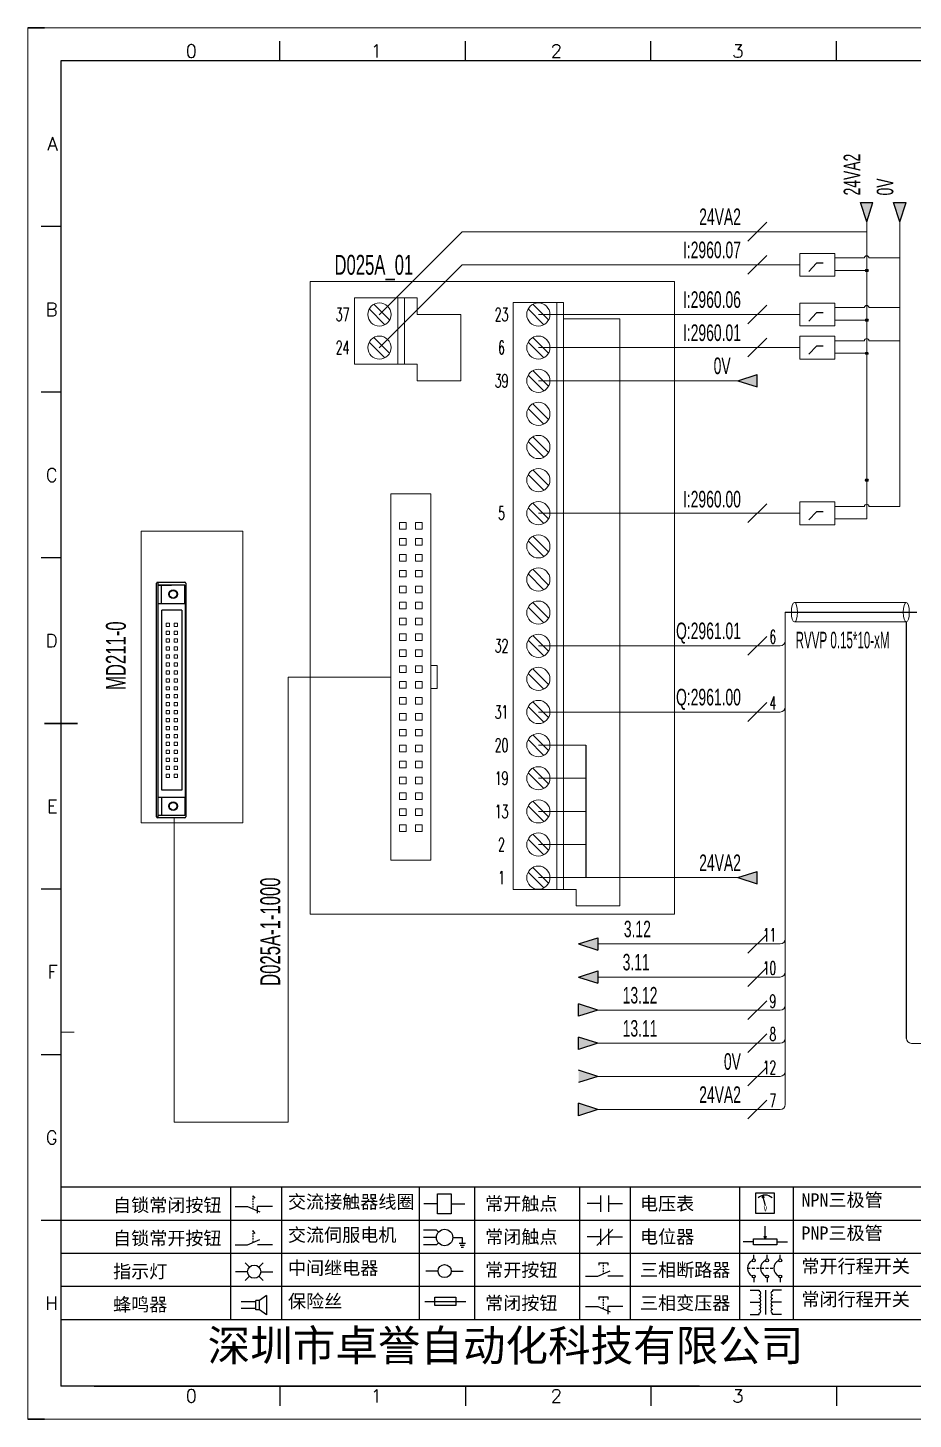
# Model space of a CAD drawing. Header units: millimetres. Extents: x -300 to 5587, y 233 to 3316.
# Drawn here: x 1953.4 to 2087, y 1904.7 to 2114.7 of the extents above; entities that cross this region are included whole.
import ezdxf
from ezdxf.enums import TextEntityAlignment as Align

# ---------------------------------------------------------------- set-up
doc = ezdxf.new("R2010")
doc.units = ezdxf.units.MM
doc.linetypes.add('ACAD_ISO02W100', pattern=[15, 12, -3])
for name, color, linetype in [('AE_BOR', 1, 'Continuous'), ('SYMS', 7, 'Continuous'), ('Z_OM_GAIKEI', 7, 'Continuous')]:
    doc.layers.add(name, color=color, linetype=linetype)
doc.layers.add('Dimension', color=3, linetype='Continuous', lineweight=13)
doc.styles.get("Standard").update_dxf_attribs({"font": ''})
doc.styles.add('WD', font='romans.shx', dxfattribs={"width": 0.8, "bigfont": 'gbcbig.shx'})
doc.styles.add('样式 8', font='arial.ttf', dxfattribs={"width": 0.6, "height": 2.5})
doc.styles.add('汉字', font='')
doc.styles.get('Standard').set_extended_font_data('SimSun')
doc.styles.get('汉字').set_extended_font_data('新宋体')

# ---------------------------------------------------------------- blocks, each defined once
blk = doc.blocks.new('*U4')
at = {"linetype": 'ByBlock'}
for p, q in [((-1909.23, -780.45), (-1909.23, -780.67)), ((-1909.23, -780.45), (-1908.92, -780.84)), ((-1909.23, -780.84), (-1909.23, -781.05)), ((-1911.92, -782.07), (-1910.06, -782.07)), ((-1910.06, -782.07), (-1908.18, -782.88)), ((-1909.23, -781.23), (-1909.23, -781.44)), ((-1909.23, -781.61), (-1909.23, -781.83)), ((-1909.23, -782), (-1909.23, -782.21)), ((-1909.23, -782.38), (-1909.23, -782.43)), ((-1908.52, -783.07), (-1908.52, -782.07)), ((-1906.25, -782.07), (-1908.52, -782.07))]:
    blk.add_line(p, q, dxfattribs=at)
blk = doc.blocks.new('*U6')
at = {"linetype": 'ByBlock'}
for p, q in [((-1908.88, -791.17), (-1909.23, -790.71)), ((-1909.23, -790.71), (-1909.23, -790.92)), ((-1909.23, -791.09), (-1909.23, -791.31)), ((-1909.23, -791.48), (-1909.23, -791.69)), ((-1911.92, -792.89), (-1910.06, -792.89)), ((-1910.06, -792.89), (-1908.18, -792.08)), ((-1909.23, -791.86), (-1909.23, -792.08)), ((-1909.23, -792.25), (-1909.23, -792.47)), ((-1906.25, -792.89), (-1908.52, -792.89))]:
    blk.add_line(p, q, dxfattribs=at)
blk = doc.blocks.new('蜂鸣器')
at = {"linetype": 'ByBlock'}
for p, q in [((-1907.17, -795.53), (-1908.25, -796.26)), ((-1907.17, -795.53), (-1907.17, -798.41)), ((-1908.8, -796.48), (-1911.01, -796.48)), ((-1908.8, -797.46), (-1911.01, -797.46)), ((-1908.25, -796.26), (-1908.8, -796.26)), ((-1908.8, -797.68), (-1908.8, -796.26)), ((-1908.25, -797.68), (-1908.8, -797.68)), ((-1908.25, -797.68), (-1908.25, -796.26)), ((-1907.17, -798.41), (-1908.25, -797.68))]:
    blk.add_line(p, q, dxfattribs=at)
blk = doc.blocks.new('指示灯')
at = {"linetype": 'ByBlock'}
for p, q in [((-1854.25, -776.92), (-1856.06, -776.92)), ((-1854.62, -775.59), (-1853.97, -776.23)), ((-1851.9, -775.59), (-1852.54, -776.23)), ((-1852.26, -776.92), (-1850.45, -776.92)), ((-1854.62, -778.25), (-1853.97, -777.61)), ((-1851.9, -778.25), (-1852.54, -777.61))]:
    blk.add_line(p, q, dxfattribs=at)
blk.add_circle((-1853.26, -776.92), 0.992, dxfattribs=at)
blk = doc.blocks.new('交流接触器线圈')
at = {"linetype": 'ByBlock'}
for p, q in [((-1880.82, -781.77), (-1882.87, -781.77)), ((-1878.72, -781.77), (-1876.67, -781.77))]:
    blk.add_line(p, q, dxfattribs=at)
blk.add_lwpolyline([(-1880.82, -780.28), (-1878.72, -780.28), (-1878.72, -783.26), (-1880.82, -783.26)], close=True, dxfattribs=at)
blk = doc.blocks.new('交流伺服电机')
at = {"linetype": 'ByBlock'}
for p, q in [((-1880.97, -785.75), (-1882.94, -785.75)), ((-1880.97, -786.85), (-1882.94, -786.85)), ((-1880.97, -785.75), (-1880.65, -786.03)), ((-1878.49, -786.85), (-1877.07, -786.85)), ((-1877.07, -786.85), (-1877.07, -787.72)), ((-1880.97, -787.94), (-1882.94, -787.94)), ((-1880.97, -787.94), (-1880.65, -787.67)), ((-1877.54, -787.72), (-1876.59, -787.72)), ((-1877.38, -788.01), (-1876.75, -788.01)), ((-1877.23, -788.29), (-1876.9, -788.29))]:
    blk.add_line(p, q, dxfattribs=at)
blk.add_circle((-1879.73, -786.85), 1.24, dxfattribs=at)
blk = doc.blocks.new('中间继电器')
at = {"linetype": 'ByBlock'}
for p, q in [((-1880.72, -791.92), (-1882.54, -791.92)), ((-1878.74, -791.92), (-1876.92, -791.92))]:
    blk.add_line(p, q, dxfattribs=at)
blk.add_circle((-1879.73, -791.92), 0.992, dxfattribs=at)
blk = doc.blocks.new('保险丝')
at = {"linetype": 'ByBlock'}
blk.add_line((-1882.72, -796.49), (-1876.55, -796.49), dxfattribs=at)
blk.add_lwpolyline([(-1881.2, -795.86), (-1878.06, -795.86), (-1878.06, -797.12), (-1881.2, -797.12)], close=True, dxfattribs=at)
blk = doc.blocks.new('常开按钮')
at = {"linetype": 'ByBlock'}
for p, q in [((-1910.06, -787.73), (-1908.18, -786.93)), ((-1909.9, -785.68), (-1908.56, -785.68)), ((-1909.9, -785.68), (-1909.9, -786.07)), ((-1909.23, -785.68), (-1909.23, -785.89)), ((-1909.23, -786.06), (-1909.23, -786.28)), ((-1909.23, -786.45), (-1909.23, -786.67)), ((-1909.23, -786.84), (-1909.23, -787.05)), ((-1909.23, -787.22), (-1909.23, -787.38)), ((-1908.56, -785.68), (-1908.56, -786.07)), ((-1911.92, -787.73), (-1910.06, -787.73)), ((-1906.25, -787.73), (-1908.52, -787.73))]:
    blk.add_line(p, q, dxfattribs=at)
blk = doc.blocks.new('常开触点')
at = {"linetype": 'ByBlock'}
for p, q in [((-1853.82, -782.99), (-1853.82, -780.56)), ((-1852.6, -782.99), (-1852.6, -780.56)), ((-1853.82, -781.77), (-1855.88, -781.77)), ((-1852.6, -781.77), (-1850.55, -781.77))]:
    blk.add_line(p, q, dxfattribs=at)
blk = doc.blocks.new('常闭触点')
at = {"linetype": 'ByBlock'}
for p, q in [((-1853.82, -786.77), (-1855.88, -786.77)), ((-1852.01, -785.66), (-1854.43, -788.1)), ((-1853.82, -787.99), (-1853.82, -785.56)), ((-1852.6, -787.99), (-1852.6, -785.56)), ((-1852.6, -786.77), (-1850.55, -786.77))]:
    blk.add_line(p, q, dxfattribs=at)
blk = doc.blocks.new('常闭按钮')
at = {"linetype": 'ByBlock'}
for p, q in [((-1854.11, -790.83), (-1852.77, -790.83)), ((-1854.11, -790.83), (-1854.11, -791.22)), ((-1853.44, -790.83), (-1853.44, -791.04)), ((-1853.44, -791.21), (-1853.44, -791.43)), ((-1853.44, -791.6), (-1853.44, -791.82)), ((-1852.77, -790.83), (-1852.77, -791.22)), ((-1856.13, -792.28), (-1854.28, -792.28)), ((-1854.28, -792.28), (-1852.4, -793.09)), ((-1853.44, -791.99), (-1853.44, -792.2)), ((-1853.44, -792.37), (-1853.44, -792.53)), ((-1850.47, -792.28), (-1852.73, -792.28)), ((-1852.73, -792.28), (-1852.73, -793.43))]:
    blk.add_line(p, q, dxfattribs=at)
blk = doc.blocks.new('电压表')
at = {"linetype": 'ByBlock'}
for p, q in [((-1814.84, -780.75), (-1814.91, -781.13)), ((-1814.6, -781.05), (-1814.91, -781.13)), ((-1814.84, -780.75), (-1814.46, -782.26)), ((-1814.84, -780.75), (-1814.6, -781.05))]:
    blk.add_line(p, q, dxfattribs=at)
blk.add_lwpolyline([(-1815.84, -780.34), (-1813.07, -780.34), (-1813.07, -783.49), (-1815.84, -783.49)], close=True, dxfattribs=at)
blk.add_arc((-1814.46, -782.26), 1.56, 46.8313, 133.1687, dxfattribs=at)
at = {"linetype": 'ByBlock', "insert": (-1814.7, -782.39), "char_height": 0.75, "width": 0.6768, "attachment_point": 1}
blk.add_mtext('V', dxfattribs=at)
blk = doc.blocks.new('电位器')
at = {"linetype": 'ByBlock'}
for p, q in [((-1814.45, -787.3), (-1814.45, -785.39)), ((-1814.45, -787.3), (-1814.62, -786.96)), ((-1814.62, -786.96), (-1814.27, -786.96)), ((-1814.45, -787.3), (-1814.27, -786.96)), ((-1816.21, -787.75), (-1817.79, -787.75)), ((-1812.68, -787.75), (-1811.1, -787.75))]:
    blk.add_line(p, q, dxfattribs=at)
blk.add_lwpolyline([(-1816.21, -787.3), (-1812.68, -787.3), (-1812.68, -788.2), (-1816.21, -788.2)], close=True, dxfattribs=at)
blk = doc.blocks.new('三相断路器')
at = {"linetype": 'ByBlock'}
for p, q in [((-1816.17, -790.33), (-1816.17, -789.7)), ((-1814.17, -790.33), (-1814.17, -789.7)), ((-1812.18, -790.33), (-1812.18, -789.7)), ((-1817.14, -791.74), (-1816.72, -791.74)), ((-1816.45, -791.74), (-1816.03, -791.74)), ((-1816.17, -793.19), (-1816.17, -793.83)), ((-1815.76, -791.74), (-1815.34, -791.74)), ((-1815.07, -791.74), (-1814.65, -791.74)), ((-1814.38, -791.74), (-1813.96, -791.74)), ((-1814.17, -793.19), (-1814.17, -793.83)), ((-1813.69, -791.74), (-1813.27, -791.74)), ((-1812.18, -793.19), (-1812.18, -793.83))]:
    blk.add_line(p, q, dxfattribs=at)
for centre in [(-1816.17, -790.55), (-1814.17, -790.55), (-1812.18, -790.55), (-1816.17, -792.98), (-1814.17, -792.98), (-1812.18, -792.98)]:
    blk.add_circle(centre, 0.219, dxfattribs=at)
for centre in [(-1815.81, -791.74), (-1813.82, -791.74), (-1811.83, -791.74)]:
    blk.add_arc(centre, 1.32, 115.5791, 244.4209, dxfattribs=at)
blk = doc.blocks.new('三相变压器')
at = {"linetype": 'ByBlock'}
for p, q in [((-1816.69, -795.03), (-1815.37, -795.03)), ((-1815.37, -795.03), (-1815.37, -795.24)), ((-1814.34, -798.7), (-1814.34, -795.04)), ((-1812, -795.03), (-1813.32, -795.03)), ((-1813.32, -795.03), (-1813.32, -795.24)), ((-1816.69, -796.87), (-1815.37, -796.87)), ((-1812, -796.87), (-1813.32, -796.87)), ((-1816.69, -798.71), (-1815.37, -798.71)), ((-1815.37, -798.71), (-1815.37, -798.5)), ((-1813.32, -798.71), (-1813.32, -798.5)), ((-1812, -798.71), (-1813.32, -798.71))]:
    blk.add_line(p, q, dxfattribs=at)
for centre, start, end in [((-1815.37, -795.51), 270, 90), ((-1815.37, -796.06), 270, 90), ((-1813.32, -795.51), 90, 270), ((-1813.32, -796.06), 90, 270), ((-1815.37, -796.6), 270, 90), ((-1815.37, -797.14), 270, 90), ((-1815.37, -797.68), 270, 90), ((-1815.37, -798.23), 270, 90), ((-1813.32, -796.6), 90, 270), ((-1813.32, -797.14), 90, 270), ((-1813.32, -797.68), 90, 270), ((-1813.32, -798.23), 90, 270)]:
    blk.add_arc(centre, 0.271, start, end, dxfattribs=at)
blk = doc.blocks.new('电控横A4')
for p, q in [((292, -5), (5, -5)), ((5, -5), (5, -205)), ((10.03, -205), (289.53, -205)), ((130.8, -205), (190.75, -205))]:
    blk.add_line(p, q)
at = {"lineweight": 9, "ltscale": 0.1}
for p, q in [((5, -151.57), (7, -151.57)), ((101.34, -205), (130.8, -205)), ((129.44, -205), (129.44, -205)), ((129.44, -205), (129.44, -205)), ((129.44, -205), (129.44, -205)), ((129.44, -205), (129.44, -205))]:
    blk.add_line(p, q, dxfattribs=at)
at = {"linetype": 'ByBlock'}
for p, q in [((292, -175), (5, -175)), ((292, -180), (5, -180)), ((292, -185), (5, -185)), ((292, -190), (5, -190)), ((292, -195), (5, -195))]:
    blk.add_line(p, q, dxfattribs=at)
at = {"color": 0, "lineweight": -2}
for p, q in [((30.58, -175), (30.58, -195)), ((38.26, -175), (38.26, -195)), ((59.05, -175), (59.05, -195)), ((67.4, -175), (67.4, -195)), ((83.26, -175), (83.26, -195)), ((90.91, -175), (90.91, -195)), ((107.4, -175), (107.4, -195)), ((115.5, -175), (115.5, -195))]:
    blk.add_line(p, q, dxfattribs=at)
at = {"color": 0, "ltscale": 2}
blk.add_line((101.34, -205), (5, -205), dxfattribs=at)
at = {"layer": 'AE_BOR', "lineweight": 30}
for p, q in [((2.53, 0), (0, 0)), ((0, -210), (2.53, -210))]:
    blk.add_line(p, q, dxfattribs=at)
at = {"layer": 'AE_BOR', "color": 1, "lineweight": 15}
for p, q in [((0, 0), (297, 0)), ((0, -210), (0, 0)), ((297, -210), (0, -210))]:
    blk.add_line(p, q, dxfattribs=at)
at = {"layer": 'AE_BOR'}
for p, q in [((38.03, -5), (38.03, -2)), ((66.03, -5), (66.03, -2)), ((94.03, -5), (94.03, -2)), ((122.03, -5), (122.03, -2)), ((5, -30), (2, -30)), ((5, -55), (2, -55)), ((5, -80), (2, -80)), ((5, -130), (2, -130)), ((5, -155), (2, -155)), ((5, -180), (2, -180)), ((38.03, -205), (38.03, -208)), ((66.03, -205), (66.03, -208)), ((94.03, -205), (94.03, -208)), ((122.03, -205), (122.03, -208))]:
    blk.add_line(p, q, dxfattribs=at)
at = {"layer": 'AE_BOR', "color": 2, "lineweight": 30}
blk.add_line((2.5, -105), (7.5, -105), dxfattribs=at)
at = {"linetype": 'ByBlock'}
for name, p in [('*U4', (1943.19, 604.18)), ('交流接触器线圈', (1942.62, 604.27)), ('常开触点', (1940.27, 604.3)), ('电压表', (1925.71, 604.52)), ('*U6', (1943.19, 609.18)), ('交流伺服电机', (1942.62, 604.27)), ('常闭触点', (1940.27, 604.3)), ('电位器', (1925.71, 604.52)), ('指示灯', (1887.41, 589.18)), ('中间继电器', (1942.62, 604.27)), ('常开按钮', (1996.06, 599.3)), ('三相断路器', (1925.71, 604.52)), ('三相变压器', (1925.71, 604.52)), ('蜂鸣器', (1943.19, 604.18)), ('保险丝', (1942.62, 604.27)), ('常闭按钮', (1940.27, 599.3))]:
    blk.add_blockref(name, p, dxfattribs=at)
at = {"char_height": 2, "attachment_point": 1, "style": '汉字'}
for s, insert in [('{\\fKaiTi_GB2312|b0|i0|c134|p49;自锁常闭按钮}', (12.86, -176.69)), ('{\\fKaiTi_GB2312|b0|i0|c134|p49;交流接触器线圈}', (39.25, -176.19)), ('{\\fKaiTi_GB2312|b0|i0|c134|p49;常开触点}', (69.01, -176.48)), ('{\\fKaiTi_GB2312|b0|i0|c134|p49;电压表}', (92.37, -176.47)), ('{\\fKaiTi_GB2312|b0|i0|c134|p49;NPN三极管}', (116.73, -175.91)), ('{\\fKaiTi_GB2312|b0|i0|c134|p49;自锁常开按钮}', (12.86, -181.69)), ('{\\fKaiTi_GB2312|b0|i0|c134|p49;交流伺服电机}', (39.25, -181.19)), ('{\\fKaiTi_GB2312|b0|i0|c134|p49;常闭触点}', (69.01, -181.48)), ('{\\fKaiTi_GB2312|b0|i0|c134|p49;电位器}', (92.37, -181.47)), ('{\\fKaiTi_GB2312|b0|i0|c134|p49;PNP三极管}', (116.73, -180.91)), ('{\\fKaiTi_GB2312|b0|i0|c134|p49;指示灯}', (12.86, -186.69)), ('{\\fKaiTi_GB2312|b0|i0|c134|p49;中间继电器}', (39.25, -186.19)), ('{\\fKaiTi_GB2312|b0|i0|c134|p49;常开按钮}', (69.01, -186.48)), ('{\\fKaiTi_GB2312|b0|i0|c134|p49;三相断路器}', (92.37, -186.47)), ('{\\fKaiTi_GB2312|b0|i0|c134|p49;常开行程开关}', (116.73, -185.91)), ('{\\fKaiTi_GB2312|b0|i0|c134|p49;保险丝}', (39.25, -191.19)), ('{\\fKaiTi_GB2312|b0|i0|c134|p49;常闭行程开关}', (116.73, -190.91)), ('{\\fKaiTi_GB2312|b0|i0|c134|p49;蜂鸣器}', (12.86, -191.69)), ('{\\fKaiTi_GB2312|b0|i0|c134|p49;常闭按钮}', (69.01, -191.48)), ('{\\fKaiTi_GB2312|b0|i0|c134|p49;三相变压器}', (92.37, -191.47))]:
    blk.add_mtext(s, dxfattribs=dict(at, insert=insert))
at = {"color": 0, "lineweight": -2, "insert": (27.14, -196.53), "char_height": 4.7064, "width": 96.1138, "attachment_point": 1}
blk.add_mtext('深圳市卓誉自动化科技有限公司', dxfattribs=at)
at = {"layer": 'AE_BOR', "style": 'WD'}
for s, p in [('0', (24.67, -4.5)), ('1', (52.6, -4.5)), ('2', (79.75, -4.5)), ('3', (107.15, -4.5)), ('0', (24.67, -207.5)), ('1', (52.6, -207.5)), ('2', (79.75, -207.5)), ('3', (107.15, -207.5))]:
    blk.add_text(s, height=2, dxfattribs=at).set_placement(p, align=Align.CENTER)
for s, p in [('A', (4.5, -17.5)), ('B', (4.5, -42.5)), ('C', (4.5, -67.5)), ('D', (4.5, -92.5)), ('E', (4.5, -117.5)), ('F', (4.5, -142.5)), ('G', (4.5, -167.5)), ('H', (4.5, -192.5))]:
    blk.add_text(s, height=2, dxfattribs=at).set_placement(p, align=Align.MIDDLE_RIGHT)
blk = doc.blocks.new('WDDOT')
blk.add_hatch(color=256).paths.add_polyline_path([(0.5, 0, 1), (-0.5, 0, 1)])
blk.add_circle((0, 0), 0.5)

msp = doc.modelspace()

# ---------------------------------------------------------------- hatches: boundary and pattern name
for points in [[(2079.048, 2088.297), (2079.984, 2085.378), (2080.919, 2088.297)], [(2084.048, 2088.297), (2084.984, 2085.378), (2085.919, 2088.297)], [(2080.18, 2078.05, 1), (2079.787, 2078.05, 1)], [(2080.18, 2070.55, 1), (2079.787, 2070.55, 1)], [(2080.18, 2065.55, 1), (2079.787, 2065.55, 1)], [(2060.547, 2061.41), (2063.465, 2060.475), (2063.465, 2062.345)], [(2080.18, 2046.41, 1), (2079.787, 2046.41, 1)], [(2060.547, 1986.41), (2063.465, 1985.475), (2063.465, 1987.345)], [(2036.515, 1976.406), (2039.434, 1975.471), (2039.434, 1977.341)], [(2036.515, 1971.41), (2039.434, 1970.475), (2039.434, 1972.345)], [(2036.515, 1965.479), (2036.515, 1967.349), (2039.434, 1966.414)], [(2036.515, 1960.479), (2036.515, 1962.349), (2039.434, 1961.414)], [(2039.434, 1956.414), (2036.515, 1955.479), (2036.515, 1957.349)], [(2036.515, 1950.479), (2036.515, 1952.349), (2039.434, 1951.414)]]:
    msp.add_hatch(color=256).paths.add_polyline_path(points)

# ---------------------------------------------------------------- linework, layer by layer
for p, q in [((2079.984, 2085.378), (2079.048, 2088.297)), ((2079.048, 2088.297), (2080.919, 2088.297)), ((2079.984, 2085.378), (2080.919, 2088.297)), ((2084.984, 2085.378), (2084.048, 2088.297)), ((2084.048, 2088.297), (2085.919, 2088.297)), ((2084.984, 2085.378), (2085.919, 2088.297)), ((2060.547, 2061.41), (2063.465, 2062.345)), ((2063.465, 2060.475), (2063.465, 2062.345)), ((2060.547, 2061.41), (2063.465, 2060.475)), ((2067.679, 2026.469), (2087.553, 2026.469)), ((2085.991, 1962.152), (2085.991, 2025.009)), ((2037.601, 2006.41), (2037.601, 1986.41)), ((2060.547, 1986.41), (2063.465, 1987.345)), ((2063.465, 1985.475), (2063.465, 1987.345)), ((2060.547, 1986.41), (2063.465, 1985.475)), ((2036.515, 1976.406), (2039.434, 1977.341)), ((2036.515, 1976.406), (2039.434, 1975.471)), ((2039.434, 1977.341), (2039.434, 1975.471)), ((2036.515, 1971.41), (2039.434, 1972.345)), ((2039.434, 1972.345), (2039.434, 1970.475)), ((2036.515, 1971.41), (2039.434, 1970.475)), ((2036.515, 1965.479), (2036.515, 1967.349)), ((2039.434, 1966.414), (2036.515, 1967.349)), ((2039.434, 1966.414), (2036.515, 1965.479)), ((2036.515, 1960.479), (2036.515, 1962.349)), ((2039.434, 1961.414), (2036.515, 1962.349)), ((2039.434, 1961.414), (2036.515, 1960.479)), ((2039.434, 1956.414), (2036.515, 1957.349)), ((2039.434, 1956.414), (2036.515, 1955.479)), ((2036.515, 1950.479), (2036.515, 1952.349)), ((2039.434, 1951.414), (2036.515, 1952.349)), ((2039.434, 1951.414), (2036.515, 1950.479))]:
    msp.add_line(p, q)
at = {"lineweight": 0}
for p, q in [((2079.984, 2040.546), (2079.984, 2085.378)), ((2084.984, 2042.44), (2084.984, 2085.378)), ((2006.419, 2071.373), (2018.957, 2083.91)), ((2018.957, 2083.91), (2079.984, 2083.91)), ((2075.157, 2079.944), (2079.638, 2079.944)), ((2080.311, 2079.944), (2084.984, 2079.944)), ((2006.419, 2066.373), (2018.957, 2078.91)), ((2018.957, 2078.91), (2069.901, 2078.91)), ((2075.157, 2078.05), (2079.984, 2078.05)), ((2002.675, 2063.91), (2002.675, 2073.91)), ((2012.17, 2073.91), (2002.675, 2073.91)), ((2009.239, 2063.91), (2009.239, 2073.91)), ((2010.239, 2063.91), (2010.239, 2073.91)), ((2012.17, 2071.41), (2012.17, 2073.91)), ((2026.657, 1984.623), (2026.657, 2073.197)), ((2034.221, 2073.197), (2026.657, 2073.197)), ((2033.221, 1984.623), (2033.221, 2073.197)), ((2034.221, 1984.623), (2034.221, 2073.197)), ((2018.733, 2071.41), (2012.17, 2071.41)), ((2018.733, 2071.41), (2018.733, 2061.41)), ((2030.439, 2071.41), (2069.901, 2071.41)), ((2042.716, 2070.743), (2034.221, 2070.743)), ((2042.716, 2070.743), (2042.716, 1982.169)), ((2075.157, 2072.444), (2079.638, 2072.444)), ((2080.311, 2072.444), (2084.984, 2072.444)), ((2075.157, 2070.55), (2079.984, 2070.55)), ((2030.439, 2066.41), (2069.901, 2066.41)), ((2075.157, 2067.444), (2079.638, 2067.444)), ((2080.311, 2067.444), (2084.984, 2067.444)), ((2075.157, 2065.55), (2079.984, 2065.55)), ((2012.17, 2063.91), (2002.675, 2063.91)), ((2012.17, 2061.41), (2012.17, 2063.91)), ((2018.733, 2061.41), (2012.17, 2061.41)), ((2030.439, 2061.41), (2060.547, 2061.41)), ((2075.157, 2042.44), (2079.638, 2042.44)), ((2080.311, 2042.44), (2084.984, 2042.44)), ((2075.157, 2040.546), (2079.984, 2040.546)), ((2069.108, 2027.933), (2085.951, 2027.935)), ((2067.679, 2026.469), (2067.679, 1952.164)), ((2069.088, 2025.004), (2085.951, 2025.004)), ((2030.439, 2006.41), (2037.601, 2006.41)), ((2030.439, 2001.41), (2037.601, 2001.41)), ((2030.439, 1996.41), (2037.601, 1996.41)), ((2030.439, 1991.41), (2037.601, 1991.41)), ((2036.152, 1984.623), (2026.657, 1984.623)), ((2030.439, 1986.41), (2060.547, 1986.41)), ((2036.152, 1982.169), (2036.152, 1984.623)), ((2042.716, 1982.169), (2036.152, 1982.169)), ((2039.434, 1976.406), (2066.929, 1976.406)), ((2039.434, 1971.41), (2066.929, 1971.41)), ((2039.434, 1966.414), (2066.929, 1966.414)), ((2039.434, 1961.414), (2066.929, 1961.414)), ((2125.049, 1961.402), (2086.741, 1961.402)), ((2039.434, 1956.414), (2066.929, 1956.414)), ((2039.434, 1951.414), (2066.929, 1951.414))]:
    msp.add_line(p, q, dxfattribs=at)
at = {"linetype": 'ACAD_ISO02W100'}
for p, q in [((2072.423, 2079.145), (2071.231, 2077.916)), ((2073.43, 2079.142), (2072.423, 2079.145)), ((2072.423, 2071.645), (2071.231, 2070.416)), ((2073.43, 2071.642), (2072.423, 2071.645)), ((2072.423, 2066.645), (2071.231, 2065.416)), ((2073.43, 2066.642), (2072.423, 2066.645)), ((2072.423, 2041.641), (2071.231, 2040.412)), ((2073.43, 2041.638), (2072.423, 2041.641))]:
    msp.add_line(p, q, dxfattribs=at)
at = {"color": 3, "lineweight": 0}
for p, q in [((2030.439, 2041.406), (2069.901, 2041.406)), ((2030.439, 2021.41), (2066.929, 2021.41)), ((1992.679, 2016.693), (1992.679, 1949.513)), ((2008.191, 2016.693), (1992.679, 2016.693)), ((2030.439, 2011.41), (2066.929, 2011.41)), ((1975.468, 1949.513), (1975.468, 1995.435)), ((1975.477, 1949.513), (1992.679, 1949.513))]:
    msp.add_line(p, q, dxfattribs=at)
at = {"lineweight": 0}
for points in [[(2069.901, 2077.184), (2069.901, 2080.636), (2075.157, 2080.636), (2075.157, 2077.184)], [(1996.003, 1980.92), (1996.003, 2076.41), (2051.003, 2076.41), (2051.003, 1980.92)], [(1996.003, 1980.92), (1996.003, 2076.41), (2051.003, 2076.41), (2051.003, 1980.92)], [(2069.901, 2069.684), (2069.901, 2073.136), (2075.157, 2073.136), (2075.157, 2069.684)], [(2069.901, 2064.684), (2069.901, 2068.136), (2075.157, 2068.136), (2075.157, 2064.684)], [(2008.191, 1989.043), (2008.191, 2044.343), (2014.191, 2044.343), (2014.191, 1989.043)], [(2069.901, 2039.68), (2069.901, 2043.132), (2075.157, 2043.132), (2075.157, 2039.68)], [(2010.491, 2038.993), (2009.491, 2038.993), (2009.491, 2039.993), (2010.491, 2039.993)], [(2012.891, 2038.993), (2011.891, 2038.993), (2011.891, 2039.993), (2012.891, 2039.993)], [(1985.833, 1994.685), (1970.483, 1994.685), (1970.483, 2038.701), (1985.833, 2038.701)], [(2010.491, 2036.593), (2009.491, 2036.593), (2009.491, 2037.593), (2010.491, 2037.593)], [(2012.891, 2036.593), (2011.891, 2036.593), (2011.891, 2037.593), (2012.891, 2037.593)], [(2010.491, 2034.193), (2009.491, 2034.193), (2009.491, 2035.193), (2010.491, 2035.193)], [(2012.891, 2034.193), (2011.891, 2034.193), (2011.891, 2035.193), (2012.891, 2035.193)], [(2010.491, 2031.793), (2009.491, 2031.793), (2009.491, 2032.793), (2010.491, 2032.793)], [(2012.891, 2031.793), (2011.891, 2031.793), (2011.891, 2032.793), (2012.891, 2032.793)], [(2010.491, 2029.393), (2009.491, 2029.393), (2009.491, 2030.393), (2010.491, 2030.393)], [(2012.891, 2029.393), (2011.891, 2029.393), (2011.891, 2030.393), (2012.891, 2030.393)], [(2010.491, 2026.993), (2009.491, 2026.993), (2009.491, 2027.993), (2010.491, 2027.993)], [(2012.891, 2026.993), (2011.891, 2026.993), (2011.891, 2027.993), (2012.891, 2027.993)], [(1974.295, 2024.834), (1974.795, 2024.834), (1974.795, 2024.334), (1974.295, 2024.334)], [(1975.495, 2024.834), (1975.995, 2024.834), (1975.995, 2024.334), (1975.495, 2024.334)], [(2010.491, 2024.593), (2009.491, 2024.593), (2009.491, 2025.593), (2010.491, 2025.593)], [(2012.891, 2024.593), (2011.891, 2024.593), (2011.891, 2025.593), (2012.891, 2025.593)], [(1974.295, 2023.634), (1974.795, 2023.634), (1974.795, 2023.134), (1974.295, 2023.134)], [(1974.295, 2022.434), (1974.795, 2022.434), (1974.795, 2021.934), (1974.295, 2021.934)], [(1975.495, 2023.634), (1975.995, 2023.634), (1975.995, 2023.134), (1975.495, 2023.134)], [(1975.495, 2022.434), (1975.995, 2022.434), (1975.995, 2021.934), (1975.495, 2021.934)], [(2010.491, 2022.193), (2009.491, 2022.193), (2009.491, 2023.193), (2010.491, 2023.193)], [(2012.891, 2022.193), (2011.891, 2022.193), (2011.891, 2023.193), (2012.891, 2023.193)], [(1974.295, 2021.234), (1974.795, 2021.234), (1974.795, 2020.734), (1974.295, 2020.734)], [(1975.495, 2021.234), (1975.995, 2021.234), (1975.995, 2020.734), (1975.495, 2020.734)], [(2010.491, 2019.793), (2009.491, 2019.793), (2009.491, 2020.793), (2010.491, 2020.793)], [(2012.891, 2019.793), (2011.891, 2019.793), (2011.891, 2020.793), (2012.891, 2020.793)], [(1974.295, 2020.034), (1974.795, 2020.034), (1974.795, 2019.534), (1974.295, 2019.534)], [(1974.295, 2018.834), (1974.795, 2018.834), (1974.795, 2018.334), (1974.295, 2018.334)], [(1975.495, 2020.034), (1975.995, 2020.034), (1975.995, 2019.534), (1975.495, 2019.534)], [(1975.495, 2018.834), (1975.995, 2018.834), (1975.995, 2018.334), (1975.495, 2018.334)], [(2010.491, 2017.393), (2009.491, 2017.393), (2009.491, 2018.393), (2010.491, 2018.393)], [(2012.891, 2017.393), (2011.891, 2017.393), (2011.891, 2018.393), (2012.891, 2018.393)], [(2015.191, 2014.943), (2014.191, 2014.943), (2014.191, 2018.443), (2015.191, 2018.443)], [(1974.295, 2017.634), (1974.795, 2017.634), (1974.795, 2017.134), (1974.295, 2017.134)], [(1974.295, 2016.434), (1974.795, 2016.434), (1974.795, 2015.934), (1974.295, 2015.934)], [(1975.495, 2017.634), (1975.995, 2017.634), (1975.995, 2017.134), (1975.495, 2017.134)], [(1975.495, 2016.434), (1975.995, 2016.434), (1975.995, 2015.934), (1975.495, 2015.934)], [(1974.295, 2015.234), (1974.795, 2015.234), (1974.795, 2014.734), (1974.295, 2014.734)], [(1974.295, 2014.034), (1974.795, 2014.034), (1974.795, 2013.534), (1974.295, 2013.534)], [(1975.495, 2015.234), (1975.995, 2015.234), (1975.995, 2014.734), (1975.495, 2014.734)], [(1975.495, 2014.034), (1975.995, 2014.034), (1975.995, 2013.534), (1975.495, 2013.534)], [(2010.491, 2014.993), (2009.491, 2014.993), (2009.491, 2015.993), (2010.491, 2015.993)], [(2012.891, 2014.993), (2011.891, 2014.993), (2011.891, 2015.993), (2012.891, 2015.993)], [(1974.295, 2012.834), (1974.795, 2012.834), (1974.795, 2012.334), (1974.295, 2012.334)], [(1975.495, 2012.834), (1975.995, 2012.834), (1975.995, 2012.334), (1975.495, 2012.334)], [(2010.491, 2012.593), (2009.491, 2012.593), (2009.491, 2013.593), (2010.491, 2013.593)], [(2012.891, 2012.593), (2011.891, 2012.593), (2011.891, 2013.593), (2012.891, 2013.593)], [(1974.295, 2011.634), (1974.795, 2011.634), (1974.795, 2011.134), (1974.295, 2011.134)], [(1974.295, 2010.434), (1974.795, 2010.434), (1974.795, 2009.934), (1974.295, 2009.934)], [(1975.495, 2011.634), (1975.995, 2011.634), (1975.995, 2011.134), (1975.495, 2011.134)], [(1975.495, 2010.434), (1975.995, 2010.434), (1975.995, 2009.934), (1975.495, 2009.934)], [(2010.491, 2010.193), (2009.491, 2010.193), (2009.491, 2011.193), (2010.491, 2011.193)], [(2012.891, 2010.193), (2011.891, 2010.193), (2011.891, 2011.193), (2012.891, 2011.193)], [(1974.295, 2009.234), (1974.795, 2009.234), (1974.795, 2008.734), (1974.295, 2008.734)], [(1974.295, 2008.034), (1974.795, 2008.034), (1974.795, 2007.534), (1974.295, 2007.534)], [(1975.495, 2009.234), (1975.995, 2009.234), (1975.995, 2008.734), (1975.495, 2008.734)], [(1975.495, 2008.034), (1975.995, 2008.034), (1975.995, 2007.534), (1975.495, 2007.534)], [(2010.491, 2007.793), (2009.491, 2007.793), (2009.491, 2008.793), (2010.491, 2008.793)], [(2012.891, 2007.793), (2011.891, 2007.793), (2011.891, 2008.793), (2012.891, 2008.793)], [(1974.295, 2006.834), (1974.795, 2006.834), (1974.795, 2006.334), (1974.295, 2006.334)], [(1974.295, 2005.634), (1974.795, 2005.634), (1974.795, 2005.134), (1974.295, 2005.134)], [(1975.495, 2006.834), (1975.995, 2006.834), (1975.995, 2006.334), (1975.495, 2006.334)], [(1975.495, 2005.634), (1975.995, 2005.634), (1975.995, 2005.134), (1975.495, 2005.134)], [(2010.491, 2005.393), (2009.491, 2005.393), (2009.491, 2006.393), (2010.491, 2006.393)], [(2012.891, 2005.393), (2011.891, 2005.393), (2011.891, 2006.393), (2012.891, 2006.393)], [(1974.295, 2004.434), (1974.795, 2004.434), (1974.795, 2003.934), (1974.295, 2003.934)], [(1975.495, 2004.434), (1975.995, 2004.434), (1975.995, 2003.934), (1975.495, 2003.934)], [(2010.491, 2002.993), (2009.491, 2002.993), (2009.491, 2003.993), (2010.491, 2003.993)], [(2012.891, 2002.993), (2011.891, 2002.993), (2011.891, 2003.993), (2012.891, 2003.993)], [(1974.295, 2003.234), (1974.795, 2003.234), (1974.795, 2002.734), (1974.295, 2002.734)], [(1974.295, 2002.034), (1974.795, 2002.034), (1974.795, 2001.534), (1974.295, 2001.534)], [(1975.495, 2003.234), (1975.995, 2003.234), (1975.995, 2002.734), (1975.495, 2002.734)], [(1975.495, 2002.034), (1975.995, 2002.034), (1975.995, 2001.534), (1975.495, 2001.534)], [(2010.491, 2000.593), (2009.491, 2000.593), (2009.491, 2001.593), (2010.491, 2001.593)], [(2012.891, 2000.593), (2011.891, 2000.593), (2011.891, 2001.593), (2012.891, 2001.593)], [(2010.491, 1998.193), (2009.491, 1998.193), (2009.491, 1999.193), (2010.491, 1999.193)], [(2012.891, 1998.193), (2011.891, 1998.193), (2011.891, 1999.193), (2012.891, 1999.193)], [(2010.491, 1995.793), (2009.491, 1995.793), (2009.491, 1996.793), (2010.491, 1996.793)], [(2012.891, 1995.793), (2011.891, 1995.793), (2011.891, 1996.793), (2012.891, 1996.793)], [(2010.491, 1993.393), (2009.491, 1993.393), (2009.491, 1994.393), (2010.491, 1994.393)], [(2012.891, 1993.393), (2011.891, 1993.393), (2011.891, 1994.393), (2012.891, 1994.393)]]:
    msp.add_lwpolyline(points, close=True, dxfattribs=at)
for points in [[(2007.996, 2070.578), (2005.625, 2072.949)], [(2031.979, 2070.578), (2029.607, 2072.949)], [(2004.917, 2072.242), (2007.289, 2069.871)], [(2028.9, 2072.242), (2031.271, 2069.871)], [(2004.917, 2067.242), (2007.289, 2064.871)], [(2007.996, 2065.578), (2005.625, 2067.949)], [(2028.9, 2067.242), (2031.271, 2064.871)], [(2031.979, 2065.578), (2029.607, 2067.949)], [(2028.9, 2062.242), (2031.271, 2059.871)], [(2031.979, 2060.578), (2029.607, 2062.949)], [(2028.9, 2057.242), (2031.271, 2054.871)], [(2031.979, 2055.578), (2029.607, 2057.949)], [(2028.9, 2052.242), (2031.271, 2049.871)], [(2031.979, 2050.578), (2029.607, 2052.949)], [(2031.979, 2045.578), (2029.607, 2047.949)], [(2028.9, 2047.242), (2031.271, 2044.871)], [(2028.9, 2042.242), (2031.271, 2039.871)], [(2031.979, 2040.578), (2029.607, 2042.949)], [(2028.9, 2037.242), (2031.271, 2034.871)], [(2031.979, 2035.578), (2029.607, 2037.949)], [(2031.979, 2030.578), (2029.607, 2032.949)], [(2028.9, 2032.242), (2031.271, 2029.871)], [(2028.9, 2027.242), (2031.271, 2024.871)], [(2031.979, 2025.578), (2029.607, 2027.949)], [(2031.979, 2020.578), (2029.607, 2022.949)], [(2028.9, 2022.242), (2031.271, 2019.871)], [(2028.9, 2017.242), (2031.271, 2014.871)], [(2031.979, 2015.578), (2029.607, 2017.949)], [(2028.9, 2012.242), (2031.271, 2009.871)], [(2031.979, 2010.578), (2029.607, 2012.949)], [(2031.979, 2005.578), (2029.607, 2007.949)], [(2028.9, 2007.242), (2031.271, 2004.871)], [(2028.9, 2002.242), (2031.271, 1999.871)], [(2031.979, 2000.578), (2029.607, 2002.949)], [(2028.9, 1997.242), (2031.271, 1994.871)], [(2031.979, 1995.578), (2029.607, 1997.949)], [(2031.979, 1990.578), (2029.607, 1992.949)], [(2028.9, 1992.242), (2031.271, 1989.871)], [(2028.9, 1987.242), (2031.271, 1984.871)], [(2031.979, 1985.578), (2029.607, 1987.949)]]:
    msp.add_lwpolyline(points, dxfattribs=at)
for centre in [(2079.984, 2078.05), (2079.984, 2070.55), (2079.984, 2065.55), (2079.984, 2046.41)]:
    msp.add_circle(centre, 0.197)
for centre in [(2006.457, 2071.41), (2030.439, 2071.41), (2006.457, 2066.41), (2030.439, 2066.41), (2030.439, 2061.41), (2030.439, 2056.41), (2030.439, 2051.41), (2030.439, 2046.41), (2030.439, 2041.41), (2030.439, 2036.41), (2030.439, 2031.41), (2030.439, 2026.41), (2030.439, 2021.41), (2030.439, 2016.41), (2030.439, 2011.41), (2030.439, 2006.41), (2030.439, 2001.41), (2030.439, 1996.41), (2030.439, 1991.41), (2030.439, 1986.41)]:
    msp.add_circle(centre, 1.75, dxfattribs=at)
for centre, radius, start, end in [((2079.975, 2079.944), 0.336, 0, 180), ((2079.975, 2072.444), 0.336, 0, 180), ((2079.975, 2067.444), 0.336, 0, 180), ((2079.975, 2042.44), 0.336, 0, 180), ((2066.929, 1977.16), 0.75, 270, 0), ((2066.929, 1972.16), 0.75, 270, 0), ((2066.929, 1967.164), 0.75, 270, 0), ((2066.929, 1962.164), 0.75, 270, 0), ((2086.741, 1962.152), 0.75, 180, 270), ((2066.929, 1957.164), 0.75, 270, 0), ((2066.929, 1952.164), 0.75, 270, 0)]:
    msp.add_arc(centre, radius, start, end, dxfattribs=at)
at = {"color": 3, "lineweight": 0}
for centre in [(2066.929, 2022.16), (2066.929, 2012.16)]:
    msp.add_arc(centre, 0.75, 270, 0, dxfattribs=at)
at = {"lineweight": 0}
msp.add_ellipse((2069.088, 2026.469), major_axis=(0, 1.465), ratio=0.3169375, dxfattribs=at)
at = {"lineweight": 0, "extrusion": (0, 0, -1)}
msp.add_ellipse((2085.951, 2026.469), major_axis=(0, 1.465), ratio=0.3169375, dxfattribs=at)
at = {"layer": 'Dimension', "lineweight": 0}
for p, q in [((2062.072, 2082.496), (2064.9, 2085.324)), ((2062.072, 2077.496), (2064.9, 2080.324)), ((2062.072, 2069.996), (2064.9, 2072.824)), ((2062.072, 2064.996), (2064.9, 2067.824)), ((2062.072, 2039.992), (2064.9, 2042.82)), ((2062.072, 2019.996), (2064.9, 2022.824)), ((2062.072, 2009.996), (2064.9, 2012.824)), ((2062.072, 1974.996), (2064.9, 1977.824)), ((2062.072, 1969.996), (2064.9, 1972.824)), ((2062.072, 1965), (2064.9, 1967.828)), ((2062.072, 1960), (2064.9, 1962.828)), ((2062.072, 1955), (2064.9, 1957.828)), ((2062.072, 1950), (2064.9, 1952.828))]:
    msp.add_line(p, q, dxfattribs=at)
at = {"layer": 'Z_OM_GAIKEI'}
for p, q in [((1972.833, 1995.585), (1972.833, 2030.835)), ((1972.983, 2030.985), (1977.082, 2030.985)), ((1973.083, 1995.585), (1973.083, 2030.985)), ((1977.232, 2030.835), (1977.232, 1995.585)), ((1973.083, 1995.814), (1973.083, 2030.554)), ((1973.083, 2030.554), (1975.083, 2030.554)), ((1977.082, 2030.554), (1973.083, 2030.554)), ((1973.582, 2027.804), (1973.582, 2030.554)), ((1977.082, 2027.804), (1977.082, 2030.554)), ((1973.083, 2027.804), (1977.208, 2027.804)), ((1973.083, 2027.804), (1977.208, 2027.804)), ((1973.645, 1999.604), (1973.645, 2026.764)), ((1976.645, 2026.764), (1973.645, 2026.764)), ((1976.645, 2026.764), (1976.645, 1999.604)), ((1977.208, 1998.564), (1977.208, 2027.804)), ((1977.208, 2027.804), (1977.208, 1998.564)), ((1976.645, 1999.604), (1973.645, 1999.604)), ((1973.083, 1998.564), (1977.208, 1998.564)), ((1973.582, 1998.564), (1973.582, 1995.814)), ((1977.082, 1998.564), (1977.082, 1995.814)), ((1972.833, 1995.585), (1973.083, 1995.585)), ((1977.082, 1995.435), (1972.983, 1995.435)), ((1977.082, 1995.814), (1973.083, 1995.814))]:
    msp.add_line(p, q, dxfattribs=at)
for centre, radius in [((1975.332, 2029.179), 0.65), ((1975.332, 2029.179), 0.575), ((1975.332, 1997.189), 0.65), ((1975.332, 1997.189), 0.575)]:
    msp.add_circle(centre, radius, dxfattribs=at)
for centre, start, end in [((1972.983, 2030.835), 90, 180.00001), ((1977.082, 2030.835), 0, 90), ((1972.983, 1995.585), 180.00001, 270), ((1977.082, 1995.585), 270, 0)]:
    msp.add_arc(centre, 0.15, start, end, dxfattribs=at)

# ---------------------------------------------------------------- block references
msp.add_blockref('电控横A4', (1953.404, 2114.677))
at = {"layer": 'SYMS', "color": 0, "lineweight": -3, "xscale": 0.25, "yscale": 0.25, "zscale": 0.25, "rotation": 90}
for p in [(2079.984, 2078.05), (2079.984, 2070.55), (2079.984, 2065.55), (2079.984, 2046.41)]:
    msp.add_blockref('WDDOT', p, dxfattribs=at)
at = {"layer": 'SYMS', "lineweight": -3, "xscale": 0.25, "yscale": 0.25, "zscale": 0.25, "rotation": 90}
for p in [(2079.984, 2078.05), (2079.984, 2070.55), (2079.984, 2065.55), (2079.984, 2046.41)]:
    msp.add_blockref('WDDOT', p, dxfattribs=at)

# ---------------------------------------------------------------- texts
at = {"lineweight": 0, "style": 'WD', "width": 0.6}
for s, p in [('37', (2000.907, 2071.41)), ('23', (2024.889, 2071.41)), ('24', (2000.907, 2066.41)), ('6', (2024.889, 2066.41)), ('39', (2024.889, 2061.41)), ('5', (2024.889, 2041.41)), ('32', (2024.889, 2021.41)), ('31', (2024.889, 2011.41)), ('20', (2024.889, 2006.41)), ('19', (2024.889, 2001.41)), ('13', (2024.889, 1996.41)), ('2', (2024.889, 1991.41)), ('1', (2024.889, 1986.41))]:
    msp.add_text(s, height=2, dxfattribs=at).set_placement(p, align=Align.MIDDLE)
for s, p in [('6', (2066.338, 2021.768)), ('4', (2066.338, 2011.768)), ('11', (2066.338, 1976.768)), ('10', (2066.338, 1971.768)), ('9', (2066.338, 1966.772)), ('8', (2066.338, 1961.772)), ('12', (2066.338, 1956.772)), ('7', (2066.338, 1951.772))]:
    msp.add_text(s, height=2, dxfattribs=at).set_placement(p, align=Align.RIGHT)
at = {"layer": 'Dimension', "lineweight": 0, "style": '样式 8', "width": 0.6}
for s, height, p in [('24VA2', 2.5, (2078.999, 2089.378)), ('0V', 2.5, (2083.999, 2089.378)), ('MD211-0', 3, (1968.189, 2014.742)), ('D025A-1-1000', 3, (1991.481, 1970.076))]:
    msp.add_text(s, height=height, rotation=90, dxfattribs=at).set_placement(p)
for s, p in [('24VA2', (2061.002, 2084.91)), ('0V', (2059.455, 2062.41)), ('Q:2961.01', (2061.002, 2022.41)), ('Q:2961.00', (2061.002, 2012.41))]:
    msp.add_text(s, height=2.5, dxfattribs=at).set_placement(p, align=Align.RIGHT)
at = {"layer": 'Dimension', "color": 6, "lineweight": 0, "style": '样式 8', "width": 0.6}
for s, p in [('I:2960.07', (2061.002, 2079.91)), ('I:2960.06', (2061.002, 2072.41)), ('I:2960.01', (2061.002, 2067.41)), ('I:2960.00', (2061.002, 2042.29))]:
    msp.add_text(s, height=2.5, dxfattribs=at).set_placement(p, align=Align.RIGHT)
at = {"layer": 'Dimension', "lineweight": 0, "style": '样式 8', "width": 0.6}
msp.add_text('D025A_01', height=3, dxfattribs=at).set_placement((1999.677, 2077.41))
at = {"layer": 'Dimension', "color": 1, "lineweight": 0, "style": '样式 8', "width": 0.5}
msp.add_text('RVVP 0.15*10-xM', height=2.5, dxfattribs=at).set_placement((2069.263, 2023.525), align=Align.TOP_LEFT)
at = {"layer": 'Dimension', "color": 3, "lineweight": 0, "style": '样式 8', "width": 0.6}
for s, p in [('24VA2', (2061.002, 1987.406)), ('0V', (2061.002, 1957.414)), ('24VA2', (2061.002, 1952.414))]:
    msp.add_text(s, height=2.5, dxfattribs=at).set_placement(p, align=Align.RIGHT)
for s, p in [('3.12', (2043.339, 1977.41)), ('3.11', (2043.165, 1972.41)), ('13.12', (2043.165, 1967.414)), ('13.11', (2043.165, 1962.414))]:
    msp.add_text(s, height=2.5, dxfattribs=at).set_placement(p)

doc.saveas('drawing.dxf')
